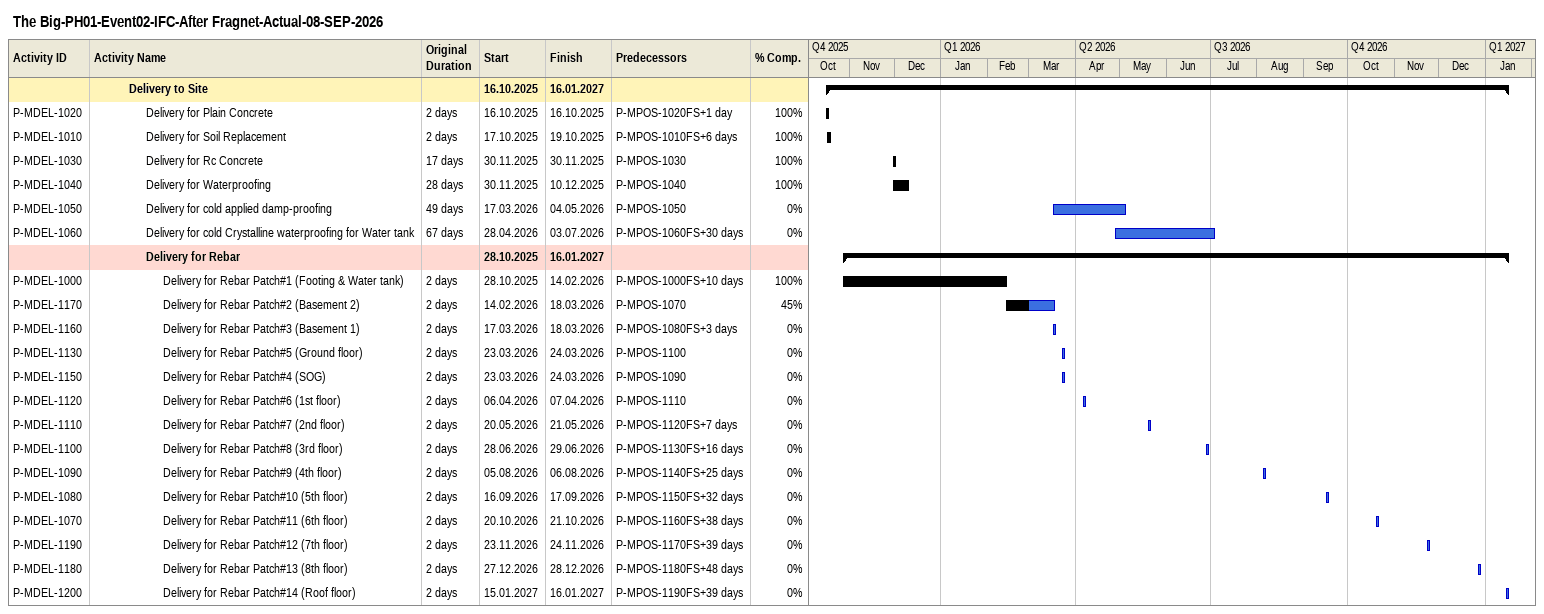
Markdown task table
The Big-PH01-Event02-IFC-After Fragnet-Actual-08-SEP-2026

| ID | Level | Task | Original duration | Start | Finish | Predecessors | % complete |
|---|---|---|---|---|---|---|---|
|  | 3 | **Delivery to Site** |  | 2025-10-16 | 2027-01-16 |  |  |
| P-MDEL-1020 | 4 | Delivery for Plain Concrete | 2d | 2025-10-16 | 2025-10-16 | P-MPOS-1020FS+1d | 100 |
| P-MDEL-1010 | 4 | Delivery for Soil Replacement | 2d | 2025-10-17 | 2025-10-19 | P-MPOS-1010FS+6d | 100 |
| P-MDEL-1030 | 4 | Delivery for Rc Concrete | 17d | 2025-11-30 | 2025-11-30 | P-MPOS-1030 | 100 |
| P-MDEL-1040 | 4 | Delivery for Waterproofing | 28d | 2025-11-30 | 2025-12-10 | P-MPOS-1040 | 100 |
| P-MDEL-1050 | 4 | Delivery for cold applied damp-proofing | 49d | 2026-03-17 | 2026-05-04 | P-MPOS-1050 | 0 |
| P-MDEL-1060 | 4 | Delivery for cold Crystalline waterproofing for Water tank | 67d | 2026-04-28 | 2026-07-03 | P-MPOS-1060FS+30d | 0 |
|  | 4 | **Delivery for Rebar** |  | 2025-10-28 | 2027-01-16 |  |  |
| P-MDEL-1000 | 5 | Delivery for Rebar Patch#1 (Footing & Water tank) | 2d | 2025-10-28 | 2026-02-14 | P-MPOS-1000FS+10d | 100 |
| P-MDEL-1170 | 5 | Delivery for Rebar Patch#2 (Basement 2) | 2d | 2026-02-14 | 2026-03-18 | P-MPOS-1070 | 45 |
| P-MDEL-1160 | 5 | Delivery for Rebar Patch#3 (Basement 1) | 2d | 2026-03-17 | 2026-03-18 | P-MPOS-1080FS+3d | 0 |
| P-MDEL-1130 | 5 | Delivery for Rebar Patch#5 (Ground floor) | 2d | 2026-03-23 | 2026-03-24 | P-MPOS-1100 | 0 |
| P-MDEL-1150 | 5 | Delivery for Rebar Patch#4 (SOG) | 2d | 2026-03-23 | 2026-03-24 | P-MPOS-1090 | 0 |
| P-MDEL-1120 | 5 | Delivery for Rebar Patch#6 (1st floor) | 2d | 2026-04-06 | 2026-04-07 | P-MPOS-1110 | 0 |
| P-MDEL-1110 | 5 | Delivery for Rebar Patch#7 (2nd floor) | 2d | 2026-05-20 | 2026-05-21 | P-MPOS-1120FS+7d | 0 |
| P-MDEL-1100 | 5 | Delivery for Rebar Patch#8 (3rd floor) | 2d | 2026-06-28 | 2026-06-29 | P-MPOS-1130FS+16d | 0 |
| P-MDEL-1090 | 5 | Delivery for Rebar Patch#9 (4th floor) | 2d | 2026-08-05 | 2026-08-06 | P-MPOS-1140FS+25d | 0 |
| P-MDEL-1080 | 5 | Delivery for Rebar Patch#10 (5th floor) | 2d | 2026-09-16 | 2026-09-17 | P-MPOS-1150FS+32d | 0 |
| P-MDEL-1070 | 5 | Delivery for Rebar Patch#11 (6th floor) | 2d | 2026-10-20 | 2026-10-21 | P-MPOS-1160FS+38d | 0 |
| P-MDEL-1190 | 5 | Delivery for Rebar Patch#12 (7th floor) | 2d | 2026-11-23 | 2026-11-24 | P-MPOS-1170FS+39d | 0 |
| P-MDEL-1180 | 5 | Delivery for Rebar Patch#13 (8th floor) | 2d | 2026-12-27 | 2026-12-28 | P-MPOS-1180FS+48d | 0 |
| P-MDEL-1200 | 5 | Delivery for Rebar Patch#14 (Roof floor) | 2d | 2027-01-15 | 2027-01-16 | P-MPOS-1190FS+39d | 0 |
